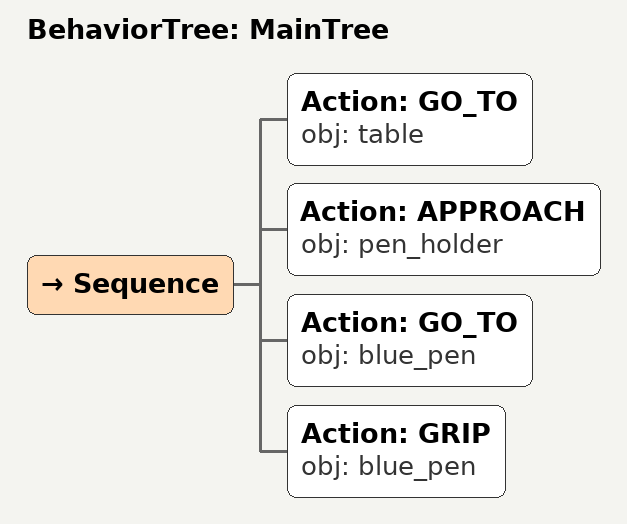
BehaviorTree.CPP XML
<root main_tree_to_execute="MainTree">
  <BehaviorTree ID="MainTree">
    <Sequence>
      <!-- Go to table -->
      <Action ID="GO_TO" obj="table" />
      <!-- Approach pen_holder -->
      <Action ID="APPROACH" obj="pen_holder" />
      <!-- Go to blue_pen -->
      <Action ID="GO_TO" obj="blue_pen" />
      <!-- Grip blue_pen -->
      <Action ID="GRIP" obj="blue_pen" />
    </Sequence>
  </BehaviorTree>
</root>
